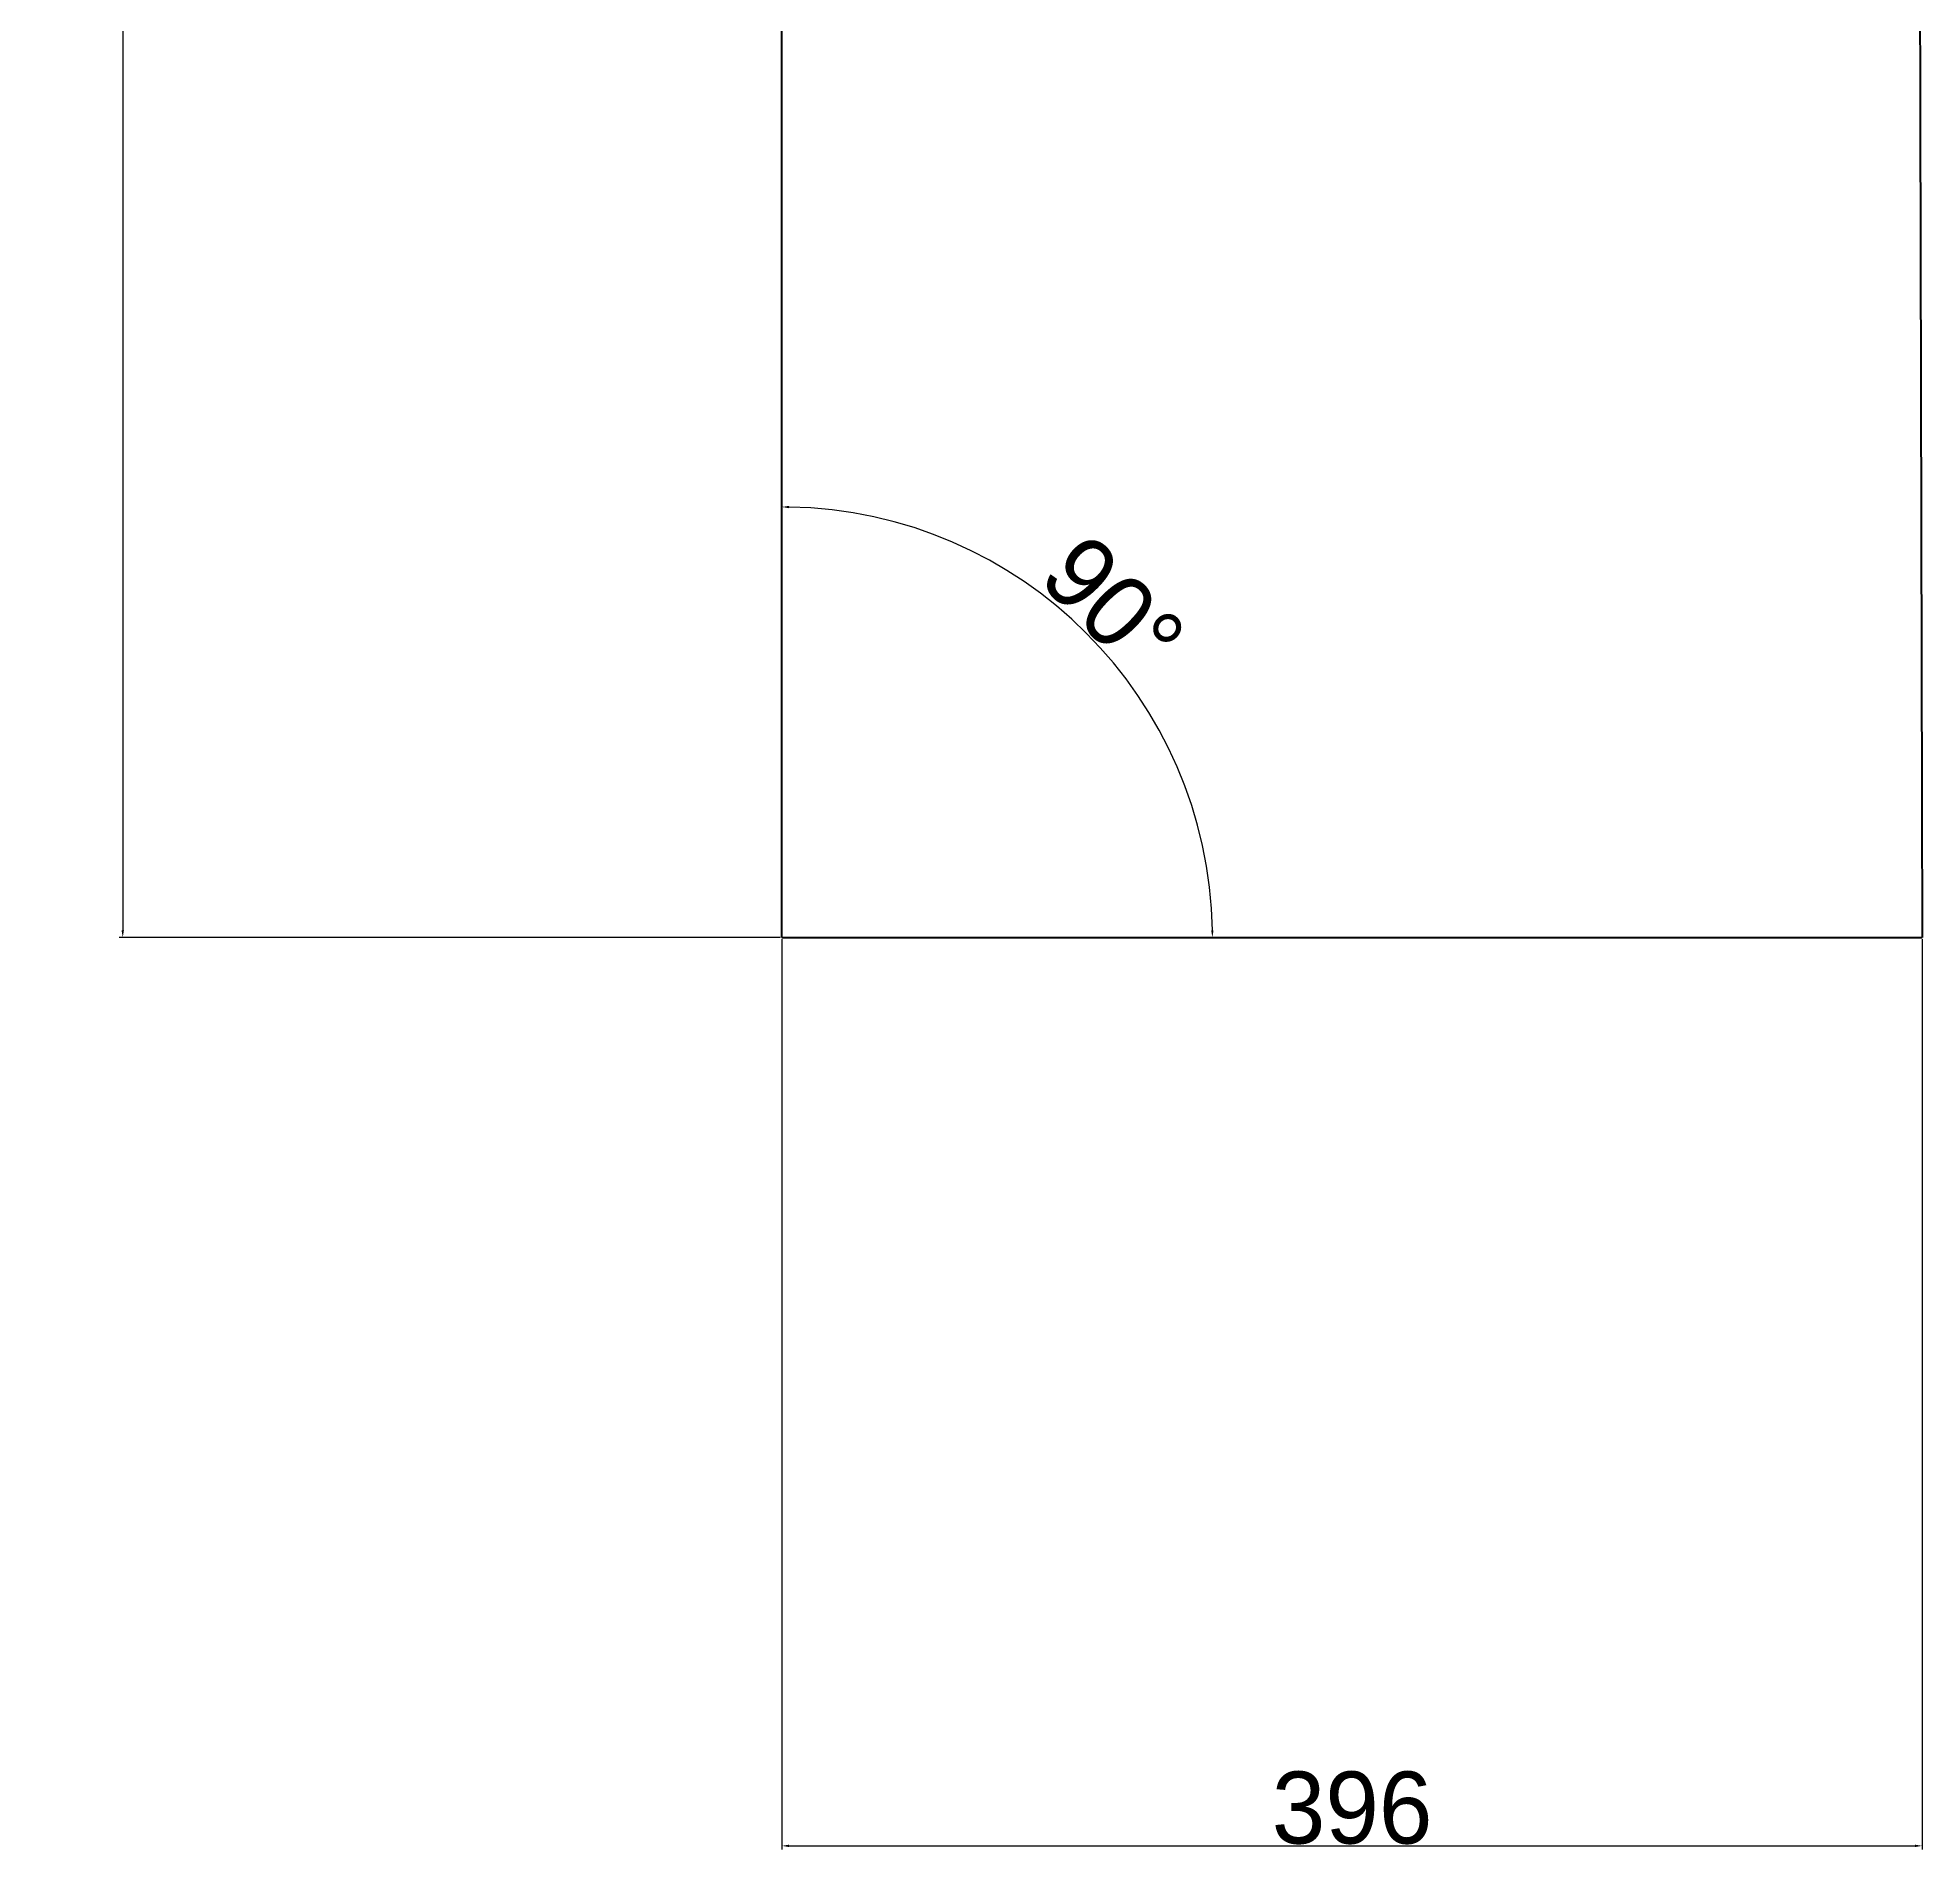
# Model space of a CAD drawing. Extents: x -2046 to 1521, y -4776 to -1624.
# Drawn here: x 867 to 1521, y -4776 to -4145 of the extents above; entities that cross this region are included whole.
import ezdxf

# ---------------------------------------------------------------- set-up
doc = ezdxf.new("R2010")
doc.units = 0
doc.header["$MEASUREMENT"] = 0
doc.layers.get('0').update_dxf_attribs({"linetype": 'CONTINUOUS', "lineweight": 50})
doc.layers.get('DEFPOINTS').update_dxf_attribs({"linetype": 'CONTINUOUS'})
doc.layers.add('размерный', color=251, linetype='CONTINUOUS', lineweight=13)
doc.styles.add('ОФОРМИТЕЛЬ', font='txt', dxfattribs={"height": 25})
doc.dimstyles.new('ISO-25', dxfattribs={"dimtxt": 2.5, "dimasz": 2.5, "dimexe": 1.25, "dimexo": 0.625, "dimtad": 1, "dimdec": 4, "dimdsep": 46, "dimtxsty": 'ОФОРМИТЕЛЬ', "dimcen": 2.5, "dimadec": 0, "dimazin": 0, "dimtfac": 1, "dimtdec": 4, "dimtmove": 2, "dimatfit": 3, "dimfxl": 1, "dimtolj": 1, "dimtzin": 0, "dimarcsym": 0})

# ---------------------------------------------------------------- blocks, each defined once
blk = doc.blocks.new('*D17')
at = {"layer": 'DEFPOINTS', "color": 0, "lineweight": 25, "transparency": 16777216}
for p in [(1124.96, -4457.74), (1520.96, -4457.74), (1520.96, -4773.18)]:
    blk.add_point(p, dxfattribs=at)
at = {"layer": 'размерный', "color": 0, "lineweight": -2, "transparency": 16777216}
for p, q in [((1124.96, -4458.37), (1124.96, -4774.43)), ((1520.96, -4458.37), (1520.96, -4774.43)), ((1127.46, -4773.18), (1518.46, -4773.18))]:
    blk.add_line(p, q, dxfattribs=at)
at = {"layer": 'размерный', "color": 0, "lineweight": 25, "transparency": 16777216}
for points in [[(1127.46, -4772.77), (1127.46, -4773.6), (1124.96, -4773.18)], [(1518.46, -4772.77), (1518.46, -4773.6), (1520.96, -4773.18)]]:
    blk.add_solid(points, dxfattribs=at)
at = {"layer": 'размерный', "color": 0, "transparency": 16777216, "insert": (1322.96, -4760.06), "char_height": 25, "attachment_point": 5, "style": 'ОФОРМИТЕЛЬ'}
blk.add_mtext('\\A1;396', dxfattribs=at)
blk = doc.blocks.new('*D12')
at = {"layer": 'DEFPOINTS', "color": 0, "lineweight": 25, "transparency": 16777216}
for p in [(1124.96, -2407.74), (896.06, -4457.74), (1124.96, -4457.74)]:
    blk.add_point(p, dxfattribs=at)
at = {"layer": 'размерный', "color": 0, "lineweight": -2, "transparency": 16777216}
for p, q in [((1124.33, -2407.74), (894.81, -2407.74)), ((896.06, -2410.24), (896.06, -4455.24)), ((1124.33, -4457.74), (894.81, -4457.74))]:
    blk.add_line(p, q, dxfattribs=at)
at = {"layer": 'размерный', "color": 0, "lineweight": 25, "transparency": 16777216}
for points in [[(895.64, -2410.24), (896.48, -2410.24), (896.06, -2407.74)], [(895.64, -4455.24), (896.48, -4455.24), (896.06, -4457.74)]]:
    blk.add_solid(points, dxfattribs=at)
at = {"layer": 'размерный', "color": 0, "transparency": 16777216, "insert": (882.94, -3432.74), "char_height": 25, "attachment_point": 5, "rotation": 90, "style": 'ОФОРМИТЕЛЬ'}
blk.add_mtext('\\A1;2050', dxfattribs=at)
blk = doc.blocks.new('*D18')
at = {"layer": 'DEFPOINTS', "color": 0, "lineweight": 25, "transparency": 16777216}
for p in [(1124.96, -2407.74), (1254.42, -4383), (1124.96, -4457.74), (1124.96, -4457.74), (1520.96, -4457.74)]:
    blk.add_point(p, dxfattribs=at)
at = {"layer": 'размерный', "color": 0, "lineweight": -2, "transparency": 16777216}
blk.add_arc((1124.96, -4457.74), 149.49, 0.95822, 89.04178, dxfattribs=at)
at = {"layer": 'размерный', "color": 0, "lineweight": 25, "transparency": 16777216}
for points in [[(1127.46, -4308.69), (1127.46, -4307.86), (1124.96, -4308.25)], [(1274.84, -4455.24), (1274.01, -4455.24), (1274.45, -4457.74)]]:
    blk.add_solid(points, dxfattribs=at)
at = {"layer": 'размерный', "color": 0, "transparency": 16777216, "insert": (1239.94, -4342.76), "char_height": 25, "attachment_point": 5, "rotation": 315, "style": 'ОФОРМИТЕЛЬ'}
blk.add_mtext('\\A1;90°', dxfattribs=at)

msp = doc.modelspace()

# ---------------------------------------------------------------- linework, layer by layer
for points in [[(1124.95968, -4457.74102), (1124.95968, -2407.74102), (1515.95968, -2407.74102), (1520.95968, -4457.74102)], [(1124.95968, -4457.74102), (1520.95968, -4457.74102)]]:
    msp.add_lwpolyline(points)

# ---------------------------------------------------------------- dimensions: what is measured, and where the dimension line sits
at = {"layer": 'размерный'}
dim = msp.add_linear_dim(base=(896.06085, -4457.74102), p1=(1124.95968, -2407.74102), p2=(1124.95968, -4457.74102), angle=90, dimstyle='ISO-25', dxfattribs=at)
dim.commit()
dim.dimension.update_dxf_attribs({"geometry": '*D12', "text_midpoint": (882.93585, -3432.74102)})
dim = msp.add_angular_dim_2l(base=(1254.41869, -4382.99783), line1=((1124.95968, -4457.74102), (1520.95968, -4457.74102)), line2=((1124.95968, -4457.74102), (1124.95968, -2407.74102)), dimstyle='ISO-25', dxfattribs=at)
dim.commit()
dim.dimension.update_dxf_attribs({"geometry": '*D18', "text_midpoint": (1239.9433, -4342.75741)})
dim = msp.add_linear_dim(base=(1520.95968, -4773.18369), p1=(1124.95968, -4457.74102), p2=(1520.95968, -4457.74102), dimstyle='ISO-25', dxfattribs=at)
dim.commit()
dim.dimension.update_dxf_attribs({"geometry": '*D17', "text_midpoint": (1322.95968, -4760.05869)})

doc.saveas('drawing.dxf')
